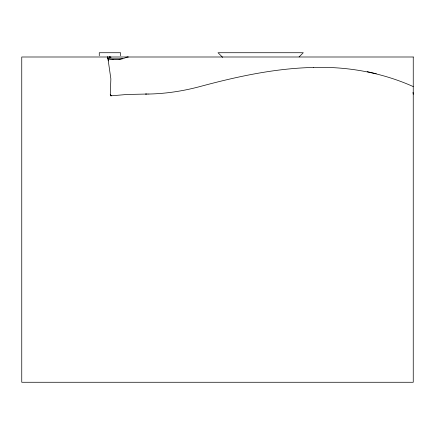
<?xml version="1.0" encoding="UTF-8"?>
<svg xmlns="http://www.w3.org/2000/svg" width="435" height="435" viewBox="0 0 435 435"><rect width="100%" height="100%" fill="white"/><g stroke="black" fill="none" stroke-linecap="round" stroke-linejoin="round"><path stroke-width="0.65" d="M147.03 94.036L126.993 94.477L110.631 95.863L110.283 94.547L110.865 78.882L108.282 60.862L108.788 58.97L107.407 57.012L108.027 56.99M299.111 56.898L303.282 52.727L218.027 52.727L222.66 57.36M108.788 58.97C114.938 60.34 121.506 59.704 127.216 56.996M119.114 59.367L120.093 59.198M110.582 95.673L111.224 95.58M127.063 57.061L128.434 56.99M313.363 67.458C275.534 68.317 238.336 76.294 201.905 86.032C184.63 90.812 166.779 93.672 148.841 94.036M145.361 94.042L148.841 94.036M122.436 58.807L107.983 58.828L107.407 57.012L108.282 60.867M313.363 67.458C347.532 66.386 382.028 72.596 413.245 86.581M112.225 59.546L113.067 59.573M110.582 57.213L109.239 56.99L110.528 57.246M109.827 56.99L111.104 57.213M367.173 71.639L376.28 73.738M110.283 94.547L111.393 95.765M107.499 57.409L108.734 59.171M413.005 92.356L413.25 94.27M120.587 55.778L120.587 52.727L99.272 52.727L99.272 55.778M413.245 56.996L21.755 56.996L21.755 382.267L413.245 382.267L413.245 56.996"/></g></svg>
